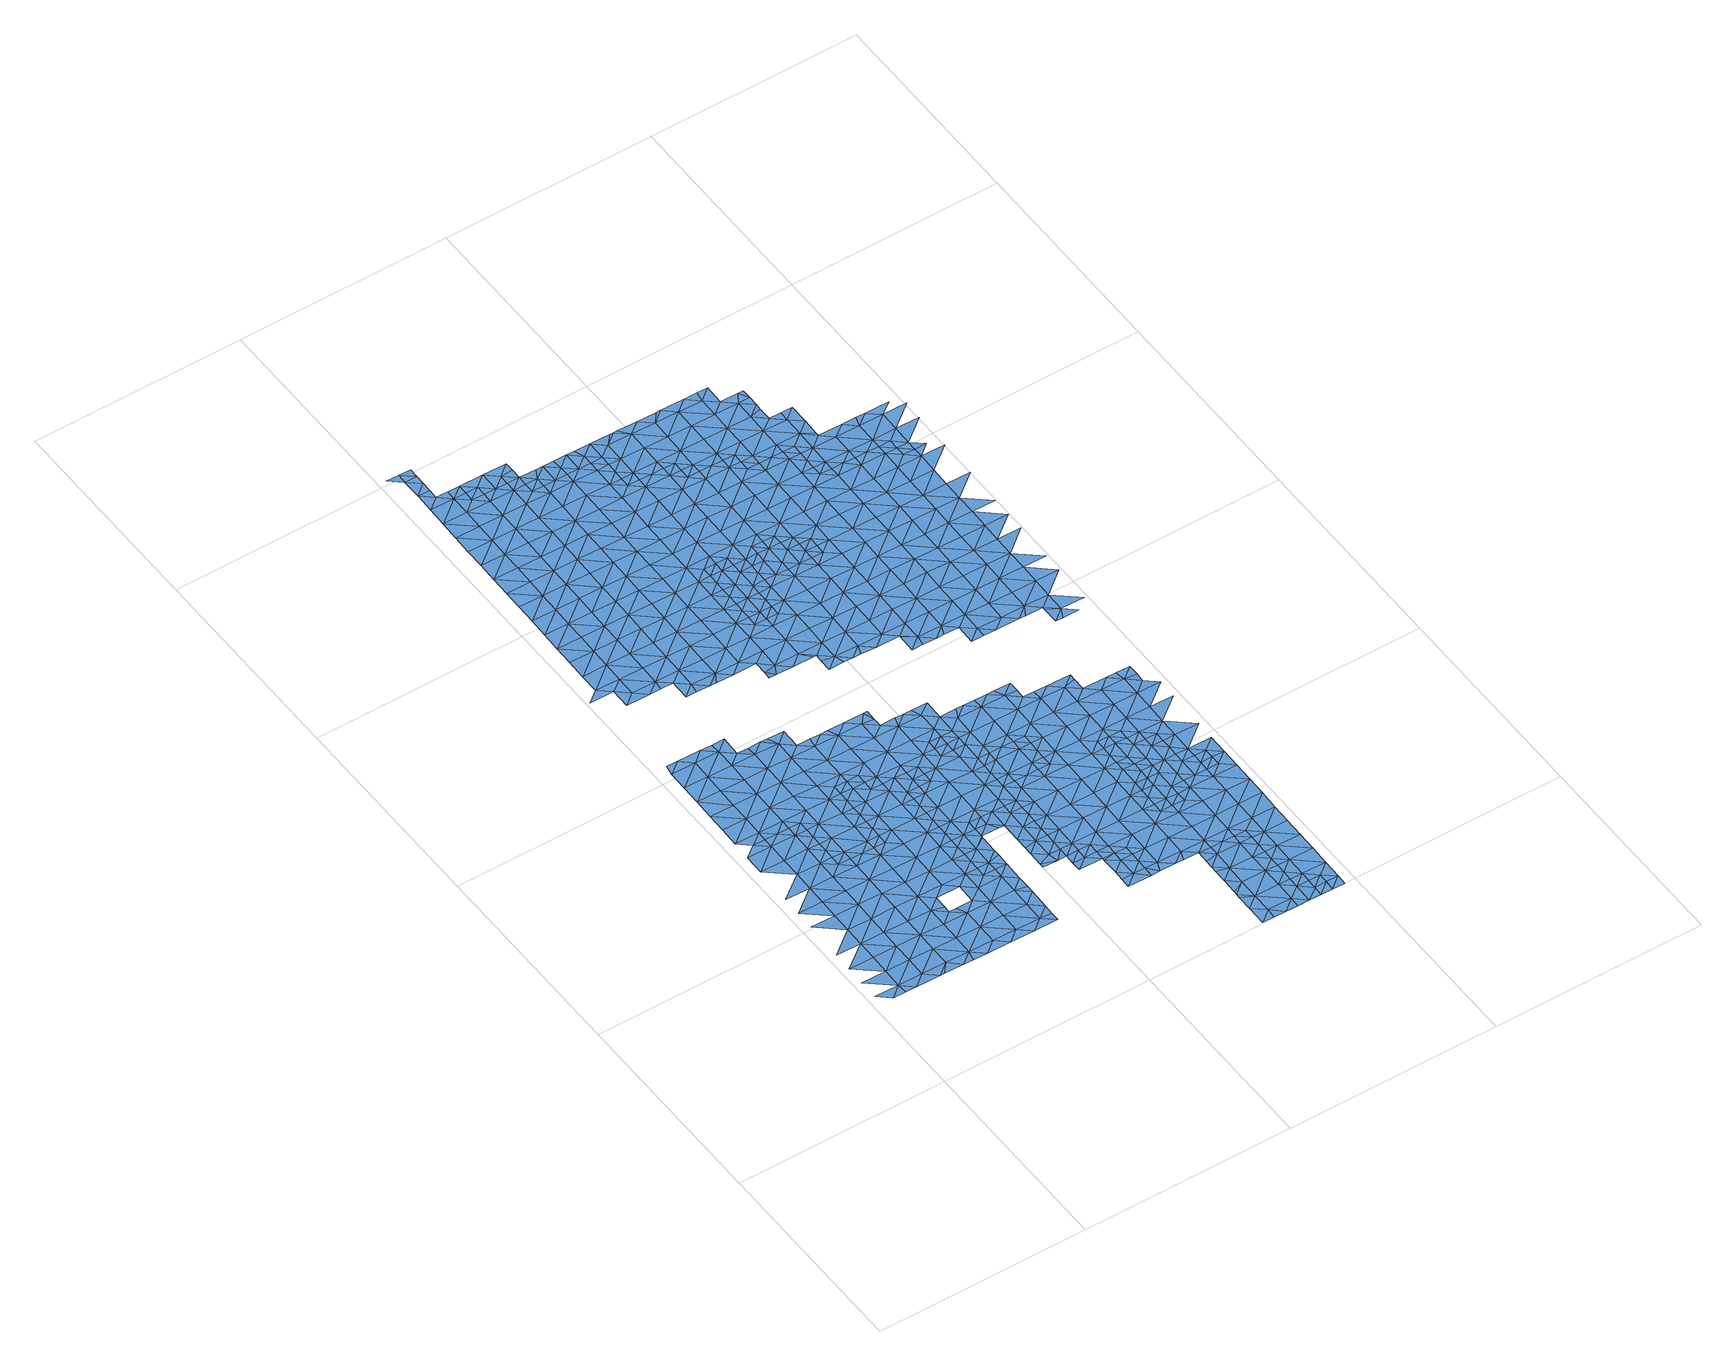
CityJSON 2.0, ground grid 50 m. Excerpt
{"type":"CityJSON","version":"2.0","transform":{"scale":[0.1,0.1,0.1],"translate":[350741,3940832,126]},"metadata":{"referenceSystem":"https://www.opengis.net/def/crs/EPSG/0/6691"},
"CityObjects":{
"waterbody1":{"type":"WaterBody","attributes":{"name":"9","class":"1140","function":"1","WaterBodyRiverFloodingRiskAttribute.description":"5","WaterBodyRiverFloodingRiskAttribute.rankOrg":"1","WaterBodyRiverFloodingRiskAttribute.adminType":"2","WaterBodyRiverFloodingRiskAttribute.scale":"L1"},"geometry":[{"type":"MultiSurface","lod":"1","boundaries":[[[0,1,2]],[[0,3,4]],[[0,2,5]],[[6,0,5]],[[7,8,9]],[[7,9,3]],[[8,10,11]],[[12,0,6]],[[0,13,3]],[[14,7,3]],[[15,12,6]],[[13,14,3]],[[14,8,7]],[[0,12,13]],[[16,17,10]],[[16,18,19]],[[18,20,19]],[[14,21,8]],[[8,22,10]],[[21,22,8]],[[20,23,24]],[[25,12,15]],[[10,26,16]],[[27,25,15]],[[22,26,10]],[[16,26,18]],[[13,12,28]],[[13,29,14]],[[23,30,31]],[[31,32,33]],[[28,12,25]],[[29,21,14]],[[34,25,27]],[[18,35,20]],[[26,35,18]],[[32,36,33]],[[13,28,29]],[[29,37,21]],[[31,30,32]],[[21,38,22]],[[35,39,20]],[[20,40,23]],[[34,41,25]],[[22,42,26]],[[23,43,30]],[[44,36,32]],[[28,25,41]],[[28,45,29]],[[21,37,38]],[[20,39,40]],[[26,46,35]],[[30,47,32]],[[34,48,41]],[[32,49,44]],[[22,38,42]],[[35,46,39]],[[28,41,45]],[[45,50,29]],[[23,40,43]],[[51,41,48]],[[47,49,32]],[[39,52,40]],[[26,42,46]],[[37,29,53]],[[30,43,47]],[[52,54,40]],[[54,55,40]],[[40,55,43]],[[56,45,41]],[[39,57,52]],[[29,50,53]],[[38,58,42]],[[59,41,51]],[[38,37,58]],[[39,46,57]],[[60,49,47]],[[59,56,41]],[[61,62,43]],[[43,62,47]],[[37,53,58]],[[42,63,46]],[[43,55,61]],[[64,52,57]],[[65,59,51]],[[47,66,60]],[[67,66,47]],[[53,50,68]],[[47,62,67]],[[50,45,69]],[[42,58,63]],[[70,58,53]],[[57,71,64]],[[72,70,53]],[[69,45,56]],[[72,53,68]],[[68,50,69]],[[46,63,73]],[[57,46,74]],[[75,56,59]],[[57,74,71]],[[68,69,76]],[[46,73,74]],[[59,65,75]],[[58,70,77]],[[63,58,78]],[[79,71,74]],[[80,75,65]],[[76,69,81]],[[78,58,77]],[[82,56,75]],[[69,56,83]],[[70,84,77]],[[73,63,85]],[[83,56,82]],[[85,63,78]],[[74,73,85]],[[79,74,86]],[[81,69,83]],[[87,78,77]],[[75,88,82]],[[84,87,77]],[[74,89,86]],[[81,90,84]],[[74,85,89]],[[81,83,90]],[[91,83,82]],[[75,80,88]],[[92,85,78]],[[88,91,82]],[[87,84,90]],[[93,86,94]],[[86,89,94]],[[95,93,94]],[[96,90,83]],[[97,78,87]],[[80,98,88]],[[99,89,85]],[[100,101,102]],[[100,95,101]],[[92,78,97]],[[95,94,101]],[[103,83,91]],[[87,90,104]],[[98,105,88]],[[106,102,107]],[[108,109,87]],[[96,83,103]],[[108,87,104]],[[99,85,92]],[[102,101,107]],[[91,88,110]],[[111,106,107]],[[94,89,99]],[[110,88,105]],[[97,87,109]],[[104,90,96]],[[112,103,91]],[[113,111,114]],[[115,116,97]],[[112,91,110]],[[111,107,114]],[[97,109,115]],[[101,94,117]],[[92,97,116]],[[117,94,99]],[[118,113,119]],[[120,107,101]],[[121,104,96]],[[119,113,114]],[[122,99,92]],[[123,103,112]],[[124,122,92]],[[124,92,116]],[[96,103,125]],[[125,103,123]],[[126,101,117]],[[114,107,127]],[[128,119,114]],[[125,129,96]],[[130,117,99]],[[131,130,99]],[[121,96,129]],[[131,99,122]],[[120,101,126]],[[128,114,127]],[[127,107,120]],[[119,128,132]],[[133,134,117]],[[133,117,130]],[[126,117,134]],[[135,127,120]],[[136,120,126]],[[137,136,126]],[[137,126,134]],[[138,135,120]],[[138,120,136]],[[138,136,139]],[[139,136,140]],[[141,138,139]],[[140,142,139]],[[143,141,139]],[[144,143,139]],[[144,139,142]]]}]},
"waterbody2":{"type":"WaterBody","attributes":{"name":"9","class":"1140","function":"1","WaterBodyRiverFloodingRiskAttribute.description":"5","WaterBodyRiverFloodingRiskAttribute.rankOrg":"2","WaterBodyRiverFloodingRiskAttribute.adminType":"2","WaterBodyRiverFloodingRiskAttribute.scale":"L1"},"geometry":[{"type":"MultiSurface","lod":"1","boundaries":[[[36,145,146]],[[146,147,148]],[[145,147,146]],[[44,145,36]],[[149,148,147]],[[149,150,151]],[[44,49,145]],[[149,147,150]],[[49,152,145]],[[153,154,155]],[[145,156,147]],[[151,150,157]],[[155,151,158]],[[152,156,145]],[[158,151,157]],[[159,150,147]],[[60,152,49]],[[160,154,161]],[[156,159,147]],[[159,157,150]],[[153,155,158]],[[154,153,161]],[[54,162,55]],[[54,52,162]],[[52,64,162]],[[60,66,152]],[[163,158,157]],[[61,164,62]],[[61,55,164]],[[55,162,164]],[[64,71,162]],[[66,165,152]],[[166,161,153]],[[152,165,156]],[[163,157,159]],[[67,167,66]],[[67,62,167]],[[158,168,153]],[[62,164,167]],[[71,169,162]],[[162,169,164]],[[170,168,158]],[[167,165,66]],[[171,159,156]],[[170,158,163]],[[165,172,156]],[[172,171,156]],[[164,173,167]],[[153,168,166]],[[159,174,163]],[[71,79,169]],[[171,174,159]],[[163,174,170]],[[164,169,173]],[[175,166,168]],[[79,93,169]],[[170,176,168]],[[165,177,172]],[[167,173,178]],[[165,167,177]],[[179,175,168]],[[93,95,169]],[[79,86,93]],[[176,179,168]],[[180,171,172]],[[173,169,95]],[[167,178,177]],[[176,170,181]],[[170,174,181]],[[100,102,173]],[[173,102,178]],[[173,95,100]],[[181,182,176]],[[172,177,180]],[[106,111,178]],[[178,102,106]],[[177,178,111]],[[183,171,180]],[[174,171,184]],[[113,118,177]],[[177,111,113]],[[182,181,185]],[[180,177,118]],[[171,183,184]],[[181,174,186]],[[181,186,185]],[[174,184,186]],[[183,180,187]],[[180,118,187]],[[108,104,188]],[[189,185,186]],[[188,104,121]],[[109,108,188]],[[184,190,186]],[[118,119,187]],[[184,183,191]],[[115,109,192]],[[193,189,186]],[[183,187,191]],[[109,188,192]],[[116,115,192]],[[121,129,188]],[[190,193,186]],[[119,132,187]],[[194,122,124]],[[195,184,191]],[[196,192,188]],[[194,116,192]],[[124,116,194]],[[190,184,195]],[[188,129,197]],[[196,188,197]],[[198,130,131]],[[195,199,190]],[[198,122,194]],[[131,122,198]],[[128,127,200]],[[201,192,196]],[[200,127,135]],[[132,128,200]],[[194,192,202]],[[191,187,203]],[[187,132,203]],[[202,192,201]],[[204,195,191]],[[205,198,194]],[[206,130,198]],[[133,130,206]],[[134,133,206]],[[207,194,202]],[[132,200,203]],[[135,138,200]],[[205,194,207]],[[199,195,208]],[[209,191,203]],[[210,134,206]],[[137,134,210]],[[136,137,210]],[[204,191,209]],[[211,206,198]],[[195,204,208]],[[212,203,200]],[[213,198,205]],[[140,136,210]],[[214,200,138]],[[213,211,198]],[[215,210,206]],[[142,140,210]],[[216,208,204]],[[213,205,217]],[[214,138,141]],[[211,215,206]],[[212,200,214]],[[209,203,212]],[[218,204,209]],[[219,216,204]],[[217,220,213]],[[141,143,214]],[[142,210,215]],[[218,209,212]],[[220,221,213]],[[222,212,214]],[[223,211,213]],[[224,143,144]],[[225,204,218]],[[222,214,143]],[[219,204,225]],[[224,142,215]],[[144,142,224]],[[221,223,213]],[[223,215,211]],[[226,227,228]],[[229,221,220]],[[228,230,226]],[[222,231,212]],[[212,232,218]],[[222,143,224]],[[230,233,226]],[[234,224,215]],[[226,235,227]],[[236,219,225]],[[218,237,225]],[[231,232,212]],[[235,238,239]],[[239,227,235]],[[240,222,224]],[[233,241,226]],[[237,242,225]],[[242,236,225]],[[229,243,221]],[[244,245,246]],[[234,215,223]],[[244,238,235]],[[246,238,244]],[[237,218,232]],[[247,223,221]],[[248,249,250]],[[251,231,222]],[[241,252,226]],[[253,235,226]],[[247,221,243]],[[254,222,240]],[[236,242,255]],[[250,256,241]],[[257,224,234]],[[240,224,257]],[[251,222,254]],[[258,245,244]],[[259,245,258]],[[243,259,258]],[[252,253,226]],[[253,244,235]],[[260,237,232]],[[261,262,223]],[[250,249,256]],[[261,223,247]],[[256,252,241]],[[263,247,243]],[[264,232,231]],[[234,223,262]],[[265,266,267]],[[263,243,258]],[[268,240,257]],[[264,231,251]],[[269,257,234]],[[249,270,256]],[[271,269,234]],[[271,234,262]],[[272,273,266]],[[274,258,244]],[[275,247,263]],[[260,232,276]],[[277,264,251]],[[278,276,232]],[[279,268,257]],[[266,265,272]],[[264,278,232]],[[280,252,256]],[[281,274,244]],[[274,263,258]],[[272,282,273]],[[282,270,283]],[[281,244,253]],[[279,257,269]],[[280,256,270]],[[283,273,282]],[[284,275,263]],[[265,285,272]],[[286,253,252]],[[277,287,264]],[[288,279,269]],[[280,270,282]],[[289,276,278]],[[285,290,272]],[[291,286,252]],[[286,281,253]],[[288,269,292]],[[293,282,272]],[[291,252,280]],[[294,263,274]],[[295,264,287]],[[284,263,294]],[[288,296,279]],[[278,264,295]],[[296,287,297]],[[290,293,272]],[[297,279,296]],[[298,290,285]],[[295,299,278]],[[292,300,288]],[[301,274,281]],[[289,278,299]],[[302,284,294]],[[303,287,296]],[[304,301,281]],[[295,287,303]],[[301,294,274]],[[280,305,291]],[[304,281,286]],[[280,282,305]],[[306,302,294]],[[298,307,290]],[[308,288,300]],[[288,309,296]],[[305,282,293]],[[310,295,303]],[[311,286,291]],[[308,309,288]],[[296,312,303]],[[313,293,290]],[[307,313,290]],[[308,300,314]],[[315,291,305]],[[309,312,296]],[[316,294,301]],[[306,294,316]],[[310,303,317]],[[311,318,286]],[[319,313,307]],[[314,320,308]],[[291,315,311]],[[304,286,318]],[[321,322,323]],[[317,303,312]],[[321,306,316]],[[323,306,321]],[[305,324,315]],[[305,293,325]],[[318,326,304]],[[326,316,301]],[[325,293,313]],[[301,304,326]],[[327,308,320]],[[308,328,309]],[[329,322,321]],[[330,322,329]],[[319,331,313]],[[332,333,315]],[[315,333,311]],[[317,312,334]],[[305,335,324]],[[320,330,329]],[[315,324,332]],[[336,321,316]],[[327,328,308]],[[328,312,309]],[[305,325,335]],[[333,337,311]],[[338,334,312]],[[327,320,329]],[[337,339,311]],[[311,339,318]],[[331,340,313]],[[341,324,335]],[[316,326,336]],[[342,338,312]],[[339,343,318]],[[328,342,312]],[[340,344,313]],[[344,335,325]],[[318,343,326]],[[345,346,321]],[[347,348,349]],[[350,340,331]],[[346,327,329]],[[347,351,348]],[[325,313,344]],[[335,352,341]],[[321,336,345]],[[351,353,348]],[[329,321,346]],[[343,354,326]],[[348,355,349]],[[354,356,326]],[[326,356,336]],[[357,355,358]],[[357,349,355]],[[339,359,343]],[[360,338,342]],[[353,361,348]],[[346,362,327]],[[363,345,336]],[[327,364,328]],[[350,365,340]],[[335,366,352]],[[367,363,336]],[[339,368,359]],[[328,369,342]],[[336,356,367]],[[370,371,372]],[[370,358,371]],[[335,344,366]],[[373,343,359]],[[358,355,371]],[[365,374,340]],[[375,376,377]],[[371,378,372]],[[368,379,359]],[[380,348,361]],[[381,382,342]],[[364,327,362]],[[360,342,382]],[[383,377,376]],[[363,384,345]],[[381,342,369]],[[385,378,365]],[[340,386,344]],[[379,373,359]],[[385,372,378]],[[387,388,389]],[[361,383,376]],[[387,352,388]],[[369,328,364]],[[355,348,380]],[[352,366,388]],[[374,386,340]],[[355,390,371]],[[368,391,379]],[[378,374,365]],[[392,366,344]],[[380,361,376]],[[393,389,388]],[[394,384,363]],[[395,373,379]],[[346,345,396]],[[397,369,364]],[[386,392,344]],[[392,388,366]],[[362,346,396]],[[355,380,390]],[[345,384,396]],[[398,393,388]],[[399,364,362]],[[378,371,400]],[[401,374,378]],[[394,402,384]],[[371,390,400]],[[397,364,403]],[[404,362,396]],[[405,378,400]],[[406,388,392]],[[399,362,404]],[[398,388,406]],[[407,396,384]],[[408,409,402]],[[410,384,402]],[[403,364,399]],[[408,411,409]],[[401,378,405]],[[411,412,409]],[[386,374,413]],[[396,407,404]],[[414,398,406]],[[410,402,409]],[[415,399,404]],[[412,416,409]],[[374,401,413]],[[407,384,410]],[[392,417,406]],[[392,386,417]],[[406,418,414]],[[419,420,421]],[[403,399,422]],[[423,419,421]],[[415,424,399]],[[420,425,421]],[[386,413,417]],[[404,426,415]],[[421,427,423]],[[428,418,406]],[[417,428,406]],[[427,416,429]],[[426,404,407]],[[429,423,427]],[[399,424,422]],[[425,430,421]],[[410,409,431]],[[409,416,431]],[[432,407,410]],[[416,427,431]],[[430,433,421]],[[428,434,418]],[[434,430,435]],[[436,410,431]],[[407,432,426]],[[435,418,434]],[[415,426,437]],[[434,433,430]],[[427,438,431]],[[410,436,432]],[[427,421,438]],[[432,439,426]],[[437,426,439]],[[439,440,437]],[[436,431,441]],[[439,432,442]],[[432,436,443]],[[444,439,442]],[[440,439,445]],[[442,432,443]],[[439,444,445]]]}]},
"waterbody3":{"type":"WaterBody","attributes":{"name":"9","class":"1140","function":"1","WaterBodyRiverFloodingRiskAttribute.description":"5","WaterBodyRiverFloodingRiskAttribute.rankOrg":"2","WaterBodyRiverFloodingRiskAttribute.adminType":"2","WaterBodyRiverFloodingRiskAttribute.scale":"L1"},"geometry":[{"type":"MultiSurface","lod":"1","boundaries":[[[446,447,448]],[[448,449,446]],[[446,450,451]],[[448,452,453]],[[453,449,448]],[[451,454,455]],[[453,452,456]],[[450,454,451]],[[454,457,455]],[[446,449,450]],[[458,449,453]],[[454,459,457]],[[457,460,461]],[[462,450,449]],[[453,456,458]],[[458,462,449]],[[461,463,464]],[[456,465,458]],[[457,459,460]],[[462,466,450]],[[450,467,454]],[[464,468,469]],[[466,467,450]],[[458,465,470]],[[461,460,463]],[[469,468,471]],[[454,472,459]],[[467,472,454]],[[472,460,459]],[[473,474,475]],[[475,474,470]],[[464,463,468]],[[471,476,477]],[[468,476,471]],[[458,470,478]],[[462,479,466]],[[462,458,479]],[[472,480,460]],[[460,481,463]],[[476,482,477]],[[470,474,478]],[[477,483,484]],[[474,473,485]],[[458,478,479]],[[479,486,466]],[[466,487,467]],[[463,488,468]],[[484,489,490]],[[460,480,481]],[[477,482,483]],[[467,491,472]],[[468,492,476]],[[478,474,493]],[[474,485,493]],[[466,486,487]],[[489,484,483]],[[494,490,489]],[[495,496,494]],[[463,481,488]],[[478,497,479]],[[476,492,482]],[[472,498,480]],[[485,499,493]],[[500,483,482]],[[501,493,499]],[[467,487,491]],[[478,493,502]],[[468,488,492]],[[480,503,481]],[[492,500,482]],[[494,489,495]],[[478,502,497]],[[472,491,498]],[[481,503,488]],[[486,479,504]],[[505,506,507]],[[500,508,483]],[[483,509,489]],[[496,495,510]],[[506,496,511]],[[512,513,514]],[[515,502,493]],[[479,497,504]],[[487,516,491]],[[508,509,483]],[[480,498,503]],[[517,518,505]],[[511,496,510]],[[487,486,516]],[[519,495,489]],[[505,507,517]],[[503,520,488]],[[488,521,492]],[[514,505,518]],[[507,506,511]],[[522,515,493]],[[523,512,514]],[[493,501,522]],[[486,504,516]],[[509,519,489]],[[519,510,495]],[[514,518,523]],[[492,524,500]],[[497,502,515]],[[525,507,511]],[[512,523,526]],[[497,527,504]],[[501,528,522]],[[488,520,521]],[[491,516,529]],[[498,491,530]],[[511,510,531]],[[500,532,508]],[[533,525,511]],[[532,509,508]],[[491,529,530]],[[534,533,511]],[[497,515,527]],[[534,511,531]],[[492,521,524]],[[535,536,537]],[[503,498,538]],[[539,510,519]],[[531,510,539]],[[540,528,537]],[[498,530,538]],[[522,541,515]],[[520,542,521]],[[504,527,543]],[[516,504,544]],[[500,524,532]],[[545,519,509]],[[520,503,542]],[[537,536,540]],[[532,546,509]],[[547,541,522]],[[548,531,539]],[[522,528,547]],[[544,504,543]],[[540,547,528]],[[549,527,515]],[[546,545,509]],[[503,538,542]],[[529,516,550]],[[536,551,540]],[[519,552,539]],[[541,549,515]],[[553,548,539]],[[550,516,544]],[[530,529,550]],[[545,552,519]],[[521,542,554]],[[524,521,555]],[[552,553,539]],[[551,556,540]],[[543,527,549]],[[538,530,557]],[[540,558,547]],[[521,554,555]],[[532,559,546]],[[530,550,557]],[[532,524,559]],[[558,541,547]],[[544,543,560]],[[560,543,549]],[[561,550,544]],[[560,562,544]],[[524,555,559]],[[563,549,541]],[[564,556,551]],[[538,557,565]],[[542,538,566]],[[558,540,556]],[[567,553,552]],[[566,538,565]],[[554,542,566]],[[545,568,552]],[[569,563,541]],[[570,557,550]],[[563,571,549]],[[571,572,549]],[[546,559,573]],[[549,572,560]],[[545,546,574]],[[561,544,562]],[[569,541,558]],[[555,554,575]],[[576,577,552]],[[557,570,565]],[[545,574,568]],[[578,556,564]],[[552,568,576]],[[567,552,577]],[[546,573,574]],[[554,566,575]],[[579,580,560]],[[578,581,556]],[[579,560,572]],[[556,581,558]],[[562,560,580]],[[559,555,582]],[[583,584,578]],[[550,561,570]],[[565,585,566]],[[586,563,569]],[[583,587,584]],[[580,588,562]],[[589,561,562]],[[555,575,582]],[[590,568,574]],[[588,589,562]],[[587,591,584]],[[585,565,570]],[[558,592,569]],[[593,586,569]],[[566,594,575]],[[578,584,581]],[[559,582,595]],[[573,559,596]],[[597,598,561]],[[597,561,589]],[[584,591,599]],[[592,593,569]],[[596,559,595]],[[570,561,598]],[[558,581,600]],[[594,566,585]],[[601,582,575]],[[590,574,602]],[[574,573,603]],[[592,558,600]],[[604,584,599]],[[603,573,596]],[[605,575,594]],[[582,601,595]],[[602,574,603]],[[606,604,599]],[[593,607,608]],[[592,607,593]],[[570,598,609]],[[581,584,610]],[[581,611,600]],[[608,607,612]],[[575,605,601]],[[585,570,613]],[[601,614,595]],[[615,602,603]],[[609,598,616]],[[584,604,610]],[[612,617,618]],[[613,570,609]],[[600,611,592]],[[619,605,594]],[[596,595,614]],[[618,617,620]],[[606,621,604]],[[594,585,619]],[[614,622,596]],[[612,607,617]],[[623,615,603]],[[616,624,609]],[[581,610,611]],[[603,596,622]],[[585,613,619]],[[625,620,617]],[[605,626,601]],[[627,623,603]],[[607,592,628]],[[629,626,605]],[[592,611,628]],[[628,630,607]],[[607,631,617]],[[632,614,601]],[[633,609,624]],[[627,603,622]],[[617,634,625]],[[635,636,637]],[[605,619,629]],[[610,604,638]],[[604,621,638]],[[637,636,639]],[[624,635,637]],[[630,631,607]],[[613,609,633]],[[622,614,640]],[[633,624,637]],[[641,623,627]],[[642,627,622]],[[639,643,637]],[[644,642,622]],[[632,601,626]],[[621,645,638]],[[610,638,646]],[[611,610,647]],[[634,617,631]],[[648,613,633]],[[622,640,644]],[[619,613,649]],[[640,614,632]],[[650,633,637]],[[619,651,629]],[[652,641,627]],[[647,610,646]],[[643,639,653]],[[643,650,637]],[[649,651,619]],[[652,627,642]],[[628,611,654]],[[613,648,649]],[[628,655,630]],[[656,634,631]],[[629,657,626]],[[658,640,632]],[[659,641,652]],[[645,660,638]],[[661,662,663]],[[664,646,638]],[[611,647,654]],[[651,657,629]],[[665,662,645]],[[665,663,662]],[[626,657,632]],[[666,633,650]],[[631,667,656]],[[633,668,648]],[[632,669,658]],[[631,630,655]],[[670,647,646]],[[628,654,655]],[[655,671,631]],[[645,662,660]],[[648,672,649]],[[664,638,660]],[[662,661,673]],[[650,674,666]],[[668,633,666]],[[632,675,669]],[[667,631,671]],[[649,672,651]],[[675,632,657]],[[670,646,664]],[[654,647,670]],[[676,660,662]],[[674,677,666]],[[672,648,668]],[[678,662,673]],[[679,667,671]],[[678,676,662]],[[680,669,675]],[[681,675,657]],[[682,671,655]],[[683,678,673]],[[684,664,660]],[[685,668,666]],[[686,687,651]],[[654,670,688]],[[655,654,682]],[[689,690,677]],[[685,666,677]],[[687,681,657]],[[689,691,690]],[[651,672,686]],[[657,651,687]],[[675,692,680]],[[691,693,690]],[[679,671,694]],[[654,688,682]],[[695,692,675]],[[696,694,671]],[[697,672,668]],[[675,681,695]],[[683,698,678]],[[685,677,690]],[[684,660,676]],[[670,664,684]],[[693,699,690]],[[700,688,670]],[[684,701,670]],[[702,668,685]],[[703,686,672]],[[671,682,696]],[[704,681,687]],[[698,705,678]],[[706,676,678]],[[707,685,690]],[[708,709,710]],[[697,668,702]],[[711,682,688]],[[696,712,694]],[[712,699,713]],[[698,710,709]],[[713,694,712]],[[686,714,687]],[[705,706,678]],[[706,684,676]],[[709,705,698]],[[670,701,700]],[[690,699,707]],[[704,687,715]],[[672,697,703]],[[714,715,687]],[[699,712,707]],[[711,716,682]],[[716,712,696]],[[709,708,717]],[[718,719,685]],[[688,700,711]],[[718,685,707]],[[696,682,716]],[[686,703,714]],[[702,685,719]],[[717,720,709]],[[721,722,684]],[[709,720,705]],[[721,684,706]],[[723,700,701]],[[719,724,702]],[[712,725,707]],[[701,684,722]],[[697,724,703]],[[697,702,724]],[[726,715,714]],[[727,706,705]],[[700,723,711]],[[720,728,705]],[[729,718,707]],[[714,703,730]],[[712,716,725]],[[725,731,707]],[[728,727,705]],[[727,721,706]],[[723,701,722]],[[730,732,714]],[[714,733,726]],[[732,733,714]],[[717,734,720]],[[735,716,711]],[[736,719,718]],[[723,737,711]],[[738,703,724]],[[730,703,738]],[[739,722,721]],[[727,740,721]],[[707,731,729]],[[741,730,738]],[[739,723,722]],[[720,742,728]],[[725,716,735]],[[724,719,736]],[[711,737,735]],[[718,729,736]],[[725,743,731]],[[736,744,724]],[[724,745,738]],[[720,734,742]],[[746,737,723]],[[742,734,747]],[[721,740,739]],[[728,748,727]],[[741,738,749]],[[725,735,750]],[[745,749,738]],[[751,748,728]],[[751,728,742]],[[743,725,750]],[[729,731,743]],[[752,736,729]],[[745,724,744]],[[753,735,737]],[[727,754,740]],[[723,739,746]],[[743,752,729]],[[755,744,736]],[[748,754,727]],[[742,747,756]],[[757,753,737]],[[737,746,757]],[[758,755,736]],[[759,749,745]],[[760,745,744]],[[756,761,742]],[[739,740,754]],[[753,762,735]],[[763,760,744]],[[739,764,746]],[[750,762,743]],[[744,755,763]],[[754,764,739]],[[765,766,767]],[[766,768,767]],[[750,735,762]],[[769,759,745]],[[736,752,758]],[[756,765,767]],[[751,770,748]],[[771,757,746]],[[751,742,770]],[[743,772,752]],[[745,760,769]],[[768,773,767]],[[756,767,761]],[[774,755,758]],[[770,742,761]],[[775,759,769]],[[776,746,764]],[[770,777,748]],[[748,778,754]],[[779,758,752]],[[757,780,753]],[[743,762,772]],[[758,781,774]],[[777,778,748]],[[778,764,754]],[[771,780,757]],[[746,776,771]],[[753,780,762]],[[782,752,772]],[[761,767,783]],[[784,772,762]],[[761,785,770]],[[752,782,779]],[[781,758,779]],[[785,777,770]],[[776,786,771]],[[784,762,780]],[[787,782,772]],[[764,778,788]],[[776,764,786]],[[784,789,772]],[[790,781,779]],[[789,787,772]],[[764,788,786]],[[786,791,771]],[[771,792,780]],[[782,793,779]],[[779,794,790]],[[778,777,795]],[[796,788,778]],[[787,793,782]],[[784,780,792]],[[797,786,788]],[[779,793,794]],[[771,791,792]],[[792,798,784]],[[784,799,789]],[[800,794,793]],[[791,786,797]],[[787,801,793]],[[799,784,798]],[[802,800,793]],[[787,789,803]],[[801,802,793]],[[792,791,804]],[[787,803,801]],[[802,805,800]],[[789,799,803]],[[798,792,806]],[[807,801,803]],[[808,803,799]],[[807,803,809]]]}]},
"waterbody4":{"type":"WaterBody","attributes":{"name":"9","class":"1140","function":"1","WaterBodyRiverFloodingRiskAttribute.description":"5","WaterBodyRiverFloodingRiskAttribute.rankOrg":"1","WaterBodyRiverFloodingRiskAttribute.adminType":"2","WaterBodyRiverFloodingRiskAttribute.scale":"L1"},"geometry":[{"type":"MultiSurface","lod":"1","boundaries":[[[245,810,811]],[[259,810,245]],[[259,243,810]],[[243,229,810]],[[229,220,810]],[[810,220,812]],[[812,811,810]],[[812,220,813]],[[811,814,815]],[[816,817,815]],[[818,815,817]],[[227,815,818]],[[818,228,227]],[[819,228,818]],[[228,819,230]],[[813,220,217]],[[813,202,820]],[[207,202,813]],[[217,207,813]],[[217,205,207]],[[814,816,815]],[[227,239,815]],[[821,818,817]],[[818,821,819]],[[819,821,822]],[[812,814,811]],[[813,820,812]],[[239,238,815]],[[238,811,815]],[[246,811,238]],[[246,245,811]]]}]},
"waterbody5":{"type":"WaterBody","attributes":{"name":"9","class":"1140","function":"1","WaterBodyRiverFloodingRiskAttribute.description":"5","WaterBodyRiverFloodingRiskAttribute.rankOrg":"1","WaterBodyRiverFloodingRiskAttribute.adminType":"2","WaterBodyRiverFloodingRiskAttribute.scale":"L1"},"geometry":[{"type":"MultiSurface","lod":"1","boundaries":[[[823,233,230]],[[250,241,824]],[[824,241,233]],[[233,823,824]],[[825,824,823]],[[825,248,824]],[[250,824,248]]]}]},
"waterbody6":{"type":"WaterBody","attributes":{"name":"9","class":"1140","function":"1","WaterBodyRiverFloodingRiskAttribute.description":"5","WaterBodyRiverFloodingRiskAttribute.rankOrg":"1","WaterBodyRiverFloodingRiskAttribute.adminType":"2","WaterBodyRiverFloodingRiskAttribute.scale":"L1"},"geometry":[{"type":"MultiSurface","lod":"1","boundaries":[[[283,249,826]],[[273,826,827]],[[270,249,283]],[[827,828,829]],[[249,830,826]],[[830,831,826]],[[826,831,827]],[[831,828,827]],[[273,283,826]],[[266,827,267]],[[273,827,266]],[[829,267,827]],[[830,249,248]]]}]},
"waterbody7":{"type":"WaterBody","attributes":{"name":"9","class":"1140","function":"1","WaterBodyRiverFloodingRiskAttribute.description":"5","WaterBodyRiverFloodingRiskAttribute.rankOrg":"1","WaterBodyRiverFloodingRiskAttribute.adminType":"2","WaterBodyRiverFloodingRiskAttribute.scale":"L1"},"geometry":[{"type":"MultiSurface","lod":"1","boundaries":[[[832,833,553]],[[834,835,836]],[[836,835,832]],[[553,836,832]],[[833,531,548]],[[834,836,577]],[[833,832,533]],[[567,577,836]],[[833,534,531]],[[534,833,533]],[[567,836,553]],[[548,553,833]]]}]},
"waterbody8":{"type":"WaterBody","attributes":{"name":"9","class":"1140","function":"1","WaterBodyRiverFloodingRiskAttribute.description":"5","WaterBodyRiverFloodingRiskAttribute.rankOrg":"1","WaterBodyRiverFloodingRiskAttribute.adminType":"2","WaterBodyRiverFloodingRiskAttribute.scale":"L1"},"geometry":[{"type":"MultiSurface","lod":"1","boundaries":[[[254,240,837]],[[277,837,297]],[[277,254,837]],[[268,297,837]],[[277,251,254]],[[287,277,297]],[[279,297,268]],[[837,240,268]]]}]},
"waterbody9":{"type":"WaterBody","attributes":{"name":"9","class":"1140","function":"1","WaterBodyRiverFloodingRiskAttribute.description":"5","WaterBodyRiverFloodingRiskAttribute.rankOrg":"1","WaterBodyRiverFloodingRiskAttribute.adminType":"2","WaterBodyRiverFloodingRiskAttribute.scale":"L1"},"geometry":[{"type":"MultiSurface","lod":"1","boundaries":[[[576,568,838]],[[577,576,838]],[[568,590,838]],[[839,577,838]],[[590,602,838]],[[840,839,838]],[[838,602,840]],[[840,602,841]],[[841,602,615]],[[840,841,842]],[[615,623,841]],[[842,841,843]],[[843,841,623]],[[641,844,623]],[[623,844,843]],[[843,844,845]],[[641,659,844]],[[846,642,644]],[[847,845,844]],[[644,640,846]],[[659,847,844]],[[640,658,846]],[[848,659,652]],[[848,642,846]],[[652,642,848]],[[658,669,846]],[[848,849,659]],[[847,659,849]],[[669,850,846]],[[846,851,848]],[[849,852,847]],[[848,853,849]],[[669,680,850]],[[846,850,851]],[[852,849,854]],[[680,692,850]],[[848,851,853]],[[854,849,853]],[[854,853,855]],[[692,856,850]],[[850,856,851]],[[695,681,857]],[[692,695,857]],[[681,704,857]],[[857,856,692]],[[858,855,853]],[[851,859,853]],[[704,715,857]],[[859,851,856]],[[860,858,853]],[[860,853,859]],[[856,857,861]],[[857,715,861]],[[726,861,715]],[[861,862,856]],[[856,863,859]],[[858,860,864]],[[859,865,860]],[[726,733,861]],[[863,856,862]],[[863,865,859]],[[864,860,866]],[[732,730,741]],[[732,867,733]],[[868,861,733]],[[866,860,865]],[[861,869,862]],[[732,741,867]],[[868,733,867]],[[741,749,867]],[[863,862,869]],[[870,866,865]],[[861,868,869]],[[863,871,865]],[[869,871,863]],[[872,870,865]],[[867,749,873]],[[759,873,749]],[[868,867,874]],[[865,871,872]],[[874,867,873]],[[869,868,874]],[[875,871,869]],[[872,876,870]],[[877,872,871]],[[759,775,873]],[[878,760,763]],[[875,877,871]],[[763,755,878]],[[869,874,879]],[[877,880,872]],[[755,774,878]],[[881,874,873]],[[875,869,879]],[[876,872,880]],[[881,873,775]],[[769,760,882]],[[883,879,874]],[[760,878,882]],[[775,769,882]],[[774,781,878]],[[881,884,874]],[[881,775,882]],[[885,875,879]],[[883,886,879]],[[887,877,875]],[[781,888,878]],[[878,888,882]],[[883,874,884]],[[885,879,886]],[[889,875,885]],[[881,882,890]],[[887,875,889]],[[891,884,881]],[[883,884,892]],[[888,781,790]],[[881,890,893]],[[887,889,894]],[[891,881,893]],[[890,882,895]],[[882,888,895]],[[790,794,888]],[[896,884,891]],[[892,884,896]],[[794,897,888]],[[890,895,898]],[[895,888,897]],[[794,800,897]],[[899,895,897]],[[898,895,899]],[[800,805,897]],[[899,900,898]],[[801,807,802]],[[805,901,897]],[[802,902,805]],[[802,807,902]],[[902,901,805]],[[900,899,903]],[[899,897,904]],[[807,809,902]],[[904,897,901]],[[903,899,904]],[[905,901,902]],[[906,903,904]],[[907,904,901]]]}]},
"waterbody10":{"type":"WaterBody","attributes":{"name":"9","class":"1140","function":"1","WaterBodyRiverFloodingRiskAttribute.description":"5","WaterBodyRiverFloodingRiskAttribute.rankOrg":"1","WaterBodyRiverFloodingRiskAttribute.adminType":"2","WaterBodyRiverFloodingRiskAttribute.scale":"L1"},"geometry":[{"type":"MultiSurface","lod":"1","boundaries":[[[302,306,908]],[[300,292,909]],[[909,262,910]],[[320,314,330]],[[269,271,292]],[[271,262,909]],[[292,271,909]],[[323,908,306]],[[314,300,911]],[[314,911,330]],[[330,911,322]],[[322,911,908]],[[322,908,323]],[[908,910,284]],[[908,284,302]],[[908,911,910]],[[275,284,910]],[[911,909,910]],[[910,247,275]],[[261,247,910]],[[262,261,910]],[[300,909,911]]]}]},
"waterbody11":{"type":"WaterBody","attributes":{"name":"9","class":"1140","function":"1","WaterBodyRiverFloodingRiskAttribute.description":"5","WaterBodyRiverFloodingRiskAttribute.rankOrg":"1","WaterBodyRiverFloodingRiskAttribute.adminType":"2","WaterBodyRiverFloodingRiskAttribute.scale":"L1"},"geometry":[{"type":"MultiSurface","lod":"1","boundaries":[[[912,913,914]],[[915,914,913]],[[916,917,918]],[[919,920,921]],[[917,358,922]],[[923,924,925]],[[924,923,307]],[[916,912,926]],[[926,912,351]],[[926,351,347]],[[377,383,927]],[[927,383,928]],[[361,928,383]],[[361,353,928]],[[353,351,928]],[[351,929,928]],[[929,927,928]],[[914,930,912]],[[319,307,923]],[[930,929,912]],[[385,365,350]],[[372,385,931]],[[370,372,922]],[[922,358,370]],[[932,918,920]],[[357,358,917]],[[923,331,319]],[[385,350,931]],[[350,331,931]],[[925,919,921]],[[925,921,923]],[[923,921,931]],[[349,357,917]],[[916,913,912]],[[933,913,916]],[[934,913,933]],[[934,915,913]],[[935,916,936]],[[933,916,935]],[[918,936,916]],[[921,918,917]],[[918,932,936]],[[920,918,921]],[[347,349,926]],[[922,372,931]],[[912,929,351]],[[926,349,917]],[[922,921,917]],[[922,931,921]],[[926,917,916]],[[931,331,923]]]}]},
"waterbody12":{"type":"WaterBody","attributes":{"name":"9","class":"1140","function":"1","WaterBodyRiverFloodingRiskAttribute.description":"5","WaterBodyRiverFloodingRiskAttribute.rankOrg":"1","WaterBodyRiverFloodingRiskAttribute.adminType":"2","WaterBodyRiverFloodingRiskAttribute.scale":"L1"},"geometry":[{"type":"MultiSurface","lod":"1","boundaries":[[[616,937,624]],[[713,699,938]],[[624,937,635]],[[635,937,636]],[[636,937,939]],[[620,939,940]],[[940,939,580]],[[580,579,940]],[[939,589,588]],[[941,691,942]],[[667,691,941]],[[693,691,938]],[[636,939,620]],[[667,938,691]],[[938,667,679]],[[679,694,938]],[[694,713,938]],[[693,938,699]],[[942,691,689]],[[653,639,943]],[[941,634,656]],[[653,634,941]],[[634,653,943]],[[639,636,943]],[[598,597,616]],[[616,597,937]],[[689,677,942]],[[677,674,942]],[[674,650,942]],[[593,608,586]],[[586,608,944]],[[586,944,563]],[[608,612,944]],[[944,612,940]],[[612,618,940]],[[940,572,944]],[[620,625,943]],[[656,667,941]],[[942,653,941]],[[643,653,942]],[[625,634,943]],[[643,942,650]],[[597,589,937]],[[937,589,939]],[[636,620,943]],[[618,620,940]],[[588,580,939]],[[579,572,940]],[[571,944,572]],[[571,563,944]]]}]},
"waterbody13":{"type":"WaterBody","attributes":{"name":"9","class":"1140","function":"1","WaterBodyRiverFloodingRiskAttribute.description":"5","WaterBodyRiverFloodingRiskAttribute.rankOrg":"1","WaterBodyRiverFloodingRiskAttribute.adminType":"2","WaterBodyRiverFloodingRiskAttribute.scale":"L1"},"geometry":[{"type":"MultiSurface","lod":"1","boundaries":[[[394,367,945]],[[337,368,339]],[[368,337,946]],[[947,420,398]],[[391,948,949]],[[419,423,949]],[[947,398,414]],[[425,420,947]],[[947,430,425]],[[435,430,947]],[[414,435,947]],[[418,435,414]],[[402,394,408]],[[945,411,408]],[[412,950,416]],[[411,951,395]],[[429,416,950]],[[429,950,423]],[[423,950,949]],[[946,391,368]],[[408,394,945]],[[420,949,948]],[[420,948,398]],[[393,398,948]],[[952,946,333]],[[337,333,946]],[[332,324,952]],[[332,952,333]],[[367,394,363]],[[341,387,952]],[[373,395,951]],[[341,352,387]],[[324,341,952]],[[389,393,948]],[[387,389,952]],[[389,948,391]],[[391,946,389]],[[367,356,945]],[[951,411,945]],[[356,951,945]],[[354,951,356]],[[389,946,952]],[[354,373,951]],[[343,373,354]],[[379,391,949]],[[379,949,395]],[[950,395,949]],[[395,950,411]],[[412,411,950]],[[949,420,419]]]}]}
},
"vertices":[
[73,270,10],[17,270,10],[45,247,10],[74,316,10],[17,317,10],[75,246,10],[101,246,10],[75,362,10],[76,408,10],[18,363,10],[76,454,10],[19,409,10],[130,269,10],[131,315,10],[131,361,10],[158,245,10],[77,501,10],[21,502,10],[78,547,10],[21,548,10],[79,593,10],[132,407,10],[133,453,10],[80,639,10],[22,594,10],[187,268,10],[134,500,10],[168,245,10],[187,314,10],[188,360,10],[80,685,10],[24,686,10],[81,732,10],[24,733,10],[214,244,9],[135,546,10],[53,755,10],[189,406,10],[190,453,10],[135,592,10],[136,638,10],[243,267,9],[190,499,10],[137,685,10],[81,755,10],[244,313,9],[191,545,10],[138,731,10],[238,244,9],[110,754,10],[245,359,9],[271,243,9],[164,615,10],[245,405,9],[164,638,10],[165,661,10],[301,312,9],[192,591,10],[246,452,9],[300,266,9],[138,754,10],[165,684,10],[166,707,10],[247,498,9],[192,614,10],[328,242,9],[166,753,10],[166,730,10],[273,382,9],[301,358,9],[274,428,9],[221,614,9],[274,398,9],[248,544,9],[249,590,9],[356,265,9],[290,381,9],[303,451,9],[304,497,9],[249,613,9],[384,241,9],[330,381,9],[357,311,9],[358,357,9],[331,427,9],[304,543,9],[277,613,9],[360,450,9],[413,264,9],[305,589,9],[359,403,9],[414,310,9],[361,542,9],[278,636,9],[306,635,9],[278,659,9],[415,403,9],[360,496,9],[441,240,9],[362,588,9],[278,682,9],[307,682,9],[279,705,9],[415,356,9],[387,426,9],[441,261,9],[279,728,9],[308,728,9],[388,449,9],[388,472,9],[442,286,9],[280,752,9],[443,333,9],[280,775,9],[308,774,9],[389,495,9],[389,519,9],[363,635,9],[280,798,9],[309,797,9],[364,727,9],[416,426,9],[390,565,9],[443,350,9],[389,542,9],[443,379,9],[363,681,9],[336,751,9],[337,774,9],[444,425,9],[391,611,9],[390,588,9],[337,797,9],[391,634,9],[391,657,9],[365,750,9],[392,703,9],[392,680,9],[393,750,9],[421,726,9],[420,703,9],[421,749,9],[449,702,9],[449,749,9],[449,726,9],
[82,778,10],[25,779,10],[83,824,10],[26,825,10],[27,871,10],[83,870,10],[28,918,10],[138,777,10],[86,1009,11],[29,1010,11],[28,964,11],[139,823,10],[84,917,10],[85,963,11],[140,869,10],[33,1033,11],[58,1033,11],[193,637,10],[141,916,10],[194,684,10],[195,776,10],[114,1032,11],[194,730,10],[142,1008,11],[249,636,9],[142,962,11],[197,868,10],[196,822,10],[250,683,9],[197,915,10],[141,1031,11],[170,984,11],[252,775,9],[251,729,9],[171,1031,11],[252,821,9],[198,961,11],[197,984,10],[253,868,9],[254,914,9],[227,984,10],[255,960,9],[309,820,9],[416,449,9],[243,983,10],[283,936,9],[310,867,9],[417,495,9],[283,983,9],[418,541,9],[311,913,9],[445,471,9],[445,455,9],[418,587,9],[314,936,9],[365,773,9],[445,512,9],[446,518,9],[366,819,9],[367,912,9],[446,564,9],[419,634,9],[446,541,9],[339,935,9],[366,866,9],[420,680,9],[476,633,9],[422,818,9],[475,586,9],[422,772,9],[477,679,9],[357,935,9],[475,563,9],[423,865,9],[396,934,9],[503,563,9],[532,585,8],[478,771,9],[532,632,8],[477,725,9],[424,911,9],[585,400,8],[557,423,8],[557,400,8],[531,562,8],[557,377,8],[479,818,9],[480,864,9],[585,377,8],[533,678,8],[586,446,8],[443,934,9],[452,887,9],[558,469,8],[558,446,8],[506,748,9],[613,376,8],[452,907,9],[560,562,8],[587,492,8],[559,516,8],[558,493,8],[560,608,8],[612,330,8],[641,329,8],[613,353,8],[507,794,9],[642,399,8],[643,445,8],[506,771,9],[453,934,9],[641,352,8],[534,724,9],[588,538,8],[559,539,8],[488,887,9],[561,631,8],[561,654,8],[588,585,8],[536,817,9],[687,236,8],[668,260,8],[667,236,8],[534,747,9],[562,701,9],[669,329,8],[562,677,8],[696,259,8],[668,283,8],[644,537,8],[589,608,8],[508,886,9],[535,793,9],[536,863,9],[563,747,9],[698,352,8],[643,491,8],[697,305,8],[669,306,8],[617,607,8],[724,236,8],[699,444,8],[563,793,9],[591,723,9],[527,886,9],[753,258,8],[698,398,8],[590,700,9],[754,304,8],[645,584,8],[564,839,9],[591,769,9],[563,770,9],[743,235,8],[565,885,9],[619,700,9],[701,536,8],[645,607,8],[592,816,9],[700,490,8],[754,351,8],[674,606,8],[781,235,7],[647,722,9],[648,768,9],[603,839,9],[756,443,8],[649,815,9],[809,257,7],[647,699,9],[755,397,8],[702,583,8],[621,838,9],[757,489,8],[809,234,7],[675,699,9],[702,629,8],[674,652,8],[674,629,8],[783,373,7],[810,303,7],[757,535,8],[704,721,9],[705,767,9],[703,675,8],[675,676,8],[837,234,7],[783,396,7],[784,419,7],[647,838,9],[811,350,7],[758,582,8],[784,443,7],[677,837,9],[785,466,8],[866,256,7],[811,373,7],[705,814,9],[785,512,8],[867,302,7],[759,628,8],[760,674,8],[891,71,7],[920,70,7],[892,94,7],[866,233,7],[891,48,7],[840,372,7],[919,47,7],[786,535,8],[920,117,7],[786,558,8],[892,117,7],[892,140,7],[813,488,7],[694,837,9],[947,47,7],[760,720,9],[787,604,8],[761,767,9],[894,233,7],[868,349,7],[786,581,8],[813,465,7],[733,790,9],[893,163,7],[921,163,7],[893,186,7],[814,511,7],[923,255,7],[975,0,6],[975,23,7],[947,1,6],[922,209,7],[842,488,7],[976,69,7],[734,811,9],[734,836,9],[947,24,7],[816,627,7],[894,210,7],[923,302,7],[840,395,7],[868,395,7],[840,418,7],[977,116,7],[841,465,7],[924,348,7],[869,418,7],[815,604,7],[842,511,7],[816,673,7],[759,790,9],[897,418,7],[818,766,8],[978,162,7],[979,254,7],[843,603,7],[790,789,8],[817,719,8],[978,208,7],[925,394,7],[873,672,7],[843,580,7],[871,580,7],[872,626,7],[843,557,7],[871,557,7],[980,301,7],[925,417,7],[846,742,8],[899,556,7],[981,347,7],[954,417,7],[898,487,7],[898,464,7],[926,486,7],[847,788,8],[899,510,7],[846,773,8],[926,463,7],[874,718,8],[927,533,7],[982,393,7],[899,533,7],[954,463,7],[928,579,7],[930,671,7],[983,485,7],[982,439,7],[954,440,7],[929,625,7],[902,741,8],[984,532,7],[930,717,8],[925,741,8],[985,624,7],[958,694,7],[986,670,7],[959,714,8],[959,740,8],
[34,1287,13],[5,1265,13],[62,1264,13],[90,1286,13],[91,1333,13],[34,1333,13],[61,1217,13],[90,1240,13],[92,1379,13],[35,1380,13],[117,1217,13],[36,1426,13],[146,1239,13],[93,1425,13],[93,1471,13],[37,1472,13],[147,1285,13],[94,1517,13],[38,1518,13],[144,1216,13],[148,1332,13],[149,1378,13],[95,1564,13],[38,1565,13],[174,1216,13],[39,1611,13],[149,1424,13],[198,1169,13],[202,1192,13],[173,1169,13],[96,1610,13],[40,1657,13],[203,1238,13],[204,1284,13],[150,1470,13],[151,1516,13],[97,1656,13],[97,1702,13],[41,1703,13],[230,1168,13],[204,1331,13],[205,1377,13],[152,1563,13],[98,1748,13],[41,1749,13],[206,1423,13],[152,1609,13],[259,1191,12],[42,1796,13],[99,1795,13],[43,1842,13],[260,1283,12],[207,1469,13],[246,1168,12],[153,1655,13],[287,1167,12],[259,1237,12],[207,1516,13],[261,1330,12],[45,1934,13],[44,1888,13],[72,1911,13],[154,1701,13],[155,1748,13],[100,1841,13],[100,1887,13],[46,2004,13],[17,2004,13],[45,1981,13],[316,1236,12],[262,1376,12],[73,1934,13],[73,1957,13],[155,1794,13],[208,1562,13],[209,1608,13],[315,1190,12],[74,1980,13],[210,1654,13],[101,1910,13],[74,2003,13],[317,1283,12],[343,1167,12],[263,1422,12],[263,1468,12],[128,1864,13],[211,1700,13],[129,1910,13],[129,1887,13],[342,1120,11],[359,1120,11],[343,1137,12],[264,1515,12],[156,1840,13],[371,1143,11],[373,1235,12],[265,1561,12],[318,1329,12],[318,1375,12],[212,1793,13],[211,1747,13],[372,1189,12],[157,1863,13],[373,1282,12],[319,1421,12],[399,1119,11],[213,1839,13],[185,1863,13],[266,1607,12],[266,1653,13],[428,1142,11],[320,1467,12],[429,1188,12],[267,1699,13],[374,1328,12],[376,1420,12],[375,1374,12],[401,1258,12],[448,1119,11],[321,1514,12],[321,1560,12],[213,1862,13],[241,1815,13],[429,1234,12],[377,1466,12],[402,1281,12],[402,1304,12],[268,1746,13],[269,1792,13],[322,1606,12],[241,1839,13],[242,1862,13],[456,1118,11],[403,1327,12],[403,1350,12],[484,1141,11],[323,1652,13],[455,1100,11],[484,1095,11],[377,1513,12],[430,1258,12],[455,1072,11],[403,1374,12],[404,1397,12],[269,1815,13],[490,1072,11],[486,1233,12],[458,1257,12],[378,1559,12],[324,1698,13],[325,1745,13],[404,1420,12],[404,1443,12],[512,1071,11],[485,1187,12],[380,1651,13],[297,1815,13],[325,1791,13],[540,1094,10],[379,1605,12],[531,1071,11],[487,1280,12],[458,1280,12],[433,1466,12],[541,1140,10],[542,1186,11],[459,1303,12],[434,1512,12],[380,1698,13],[326,1814,13],[433,1442,12],[487,1326,12],[459,1326,12],[435,1558,12],[460,1349,12],[568,1070,10],[381,1744,13],[354,1814,13],[461,1442,12],[488,1349,12],[436,1650,13],[382,1790,13],[543,1233,11],[435,1604,12],[543,1279,11],[544,1325,11],[437,1697,13],[490,1465,12],[516,1349,12],[461,1419,12],[460,1396,12],[489,1418,12],[597,1093,10],[489,1395,12],[409,1720,13],[382,1813,13],[410,1766,13],[517,1418,12],[409,1743,13],[625,1069,10],[598,1139,10],[598,1185,11],[491,1511,12],[491,1557,12],[518,1441,12],[492,1603,12],[410,1790,13],[517,1395,12],[599,1232,11],[600,1278,11],[544,1348,11],[493,1649,13],[437,1720,13],[411,1813,13],[653,1092,10],[649,1023,10],[653,1046,10],[624,1023,10],[654,1138,10],[625,1068,10],[546,1464,11],[573,1348,11],[547,1510,11],[466,1719,13],[655,1184,11],[601,1324,11],[548,1556,11],[681,1022,10],[546,1441,11],[494,1696,13],[710,1091,10],[574,1440,11],[709,1045,10],[601,1347,11],[494,1719,13],[522,1672,12],[657,1277,11],[700,1022,10],[711,1137,10],[603,1463,11],[549,1602,11],[549,1648,12],[656,1231,11],[574,1417,11],[602,1416,11],[574,1394,11],[522,1718,12],[602,1393,11],[629,1347,11],[522,1695,12],[657,1323,11],[605,1555,11],[737,1021,10],[630,1393,11],[712,1230,11],[712,1183,11],[604,1509,11],[605,1601,11],[550,1672,12],[766,1044,10],[767,1090,10],[659,1416,11],[765,975,10],[765,998,10],[736,975,10],[713,1276,11],[658,1369,11],[630,1370,11],[606,1648,12],[578,1671,12],[714,1322,11],[793,974,10],[660,1462,11],[660,1508,11],[822,997,10],[767,1136,10],[768,1183,11],[769,1229,11],[661,1554,11],[715,1368,11],[606,1671,12],[823,1089,10],[823,1043,10],[716,1461,11],[634,1624,12],[715,1415,11],[634,1647,12],[635,1670,12],[850,973,10],[771,1321,11],[717,1507,11],[770,1275,11],[662,1600,11],[825,1182,10],[824,1135,10],[662,1623,12],[878,996,10],[772,1414,11],[718,1553,11],[719,1599,11],[826,1228,10],[864,973,10],[880,1088,10],[691,1623,12],[771,1367,11],[879,1042,10],[773,1460,11],[827,1320,10],[881,1134,10],[746,1530,11],[906,972,10],[826,1274,10],[774,1506,11],[719,1623,12],[746,1576,11],[935,995,10],[828,1366,10],[746,1553,11],[881,1181,10],[906,965,10],[906,926,10],[934,949,10],[923,926,10],[747,1599,11],[936,1041,10],[883,1273,10],[829,1413,10],[962,925,10],[774,1529,11],[747,1622,12],[882,1227,10],[937,1087,10],[937,1133,10],[830,1505,10],[884,1319,10],[802,1529,11],[829,1459,10],[991,948,10],[885,1365,10],[992,1040,10],[939,1226,10],[886,1458,10],[938,1180,10],[885,1412,10],[831,1528,10],[940,1272,10],[940,1318,10],[887,1504,10],[859,1528,10],[993,1086,10],[995,1179,10],[995,1225,10],[941,1365,10],[942,1411,10],[887,1527,10],[915,1481,10],[915,1504,10],[943,1457,10],[996,1271,10],[916,1527,10],[998,1364,10],[943,1480,10],[999,1456,10],[971,1480,10],
[531,539,8],[530,493,8],[502,517,8],[474,540,9],[501,470,8],[529,447,8],[501,441,8],[501,424,8],[529,401,8],[535,377,8],[487,517,9],[500,389,8],[500,378,8],
[556,354,8],[584,353,8],[556,331,8],
[640,306,8],[640,260,8],[611,260,8],[611,237,8],[612,324,8],[612,284,8],
[186,1909,13],[157,1886,13],[242,1887,13],[242,1908,13],[214,1885,13],
[535,770,9],
[269,1838,13],[281,1861,13],[298,1861,13],[326,1837,13],[324,1860,13],[355,1860,13],[383,1836,13],[374,1859,13],[438,1743,13],[411,1859,13],[439,1789,13],[439,1835,13],[494,1742,13],[495,1788,13],[459,1858,13],[496,1834,13],[468,1858,13],[476,1858,13],[551,1741,12],[550,1695,12],[525,1857,12],[552,1787,12],[553,1833,12],[607,1694,12],[608,1740,12],[608,1786,12],[570,1856,12],[609,1832,12],[581,1856,12],[663,1647,12],[664,1693,12],[664,1739,12],[638,1855,12],[665,1785,12],[666,1831,12],[719,1646,12],[720,1692,12],[722,1784,12],[669,1855,12],[694,1808,12],[774,1552,11],[721,1738,12],[695,1854,12],[776,1645,12],[775,1598,11],[749,1714,12],[777,1691,12],[750,1761,12],[749,1745,12],[736,1807,12],[831,1551,10],[750,1784,12],[804,1621,11],[805,1667,12],[777,1714,12],[804,1627,11],[750,1807,12],[832,1598,10],[805,1714,12],[888,1550,10],[861,1620,10],[888,1597,10],[895,1620,10],[944,1549,10],[943,1503,10],[917,1619,10],[945,1596,10],[1001,1548,10],[974,1618,10],[1002,1595,10],
[646,630,8],[590,677,8],[589,631,8],[646,676,8],
[862,25,7],[806,26,7],[833,3,6],[805,3,6],[806,72,7],[864,118,7],[807,119,7],[780,173,7],[779,142,7],[808,165,7],[864,164,7],[809,211,7],[780,206,7],[780,188,7],[863,71,7],[918,1,6],[919,24,7],[890,2,6],[862,2,6],[865,210,7],[779,106,7],[778,50,7],[777,3,6],[778,87,7],[778,96,7],
[432,1419,12],[601,1370,11],[432,1373,12],[431,1327,12],[545,1371,11],[546,1417,11],[488,1372,12],[430,1281,12],
[815,581,7],[812,442,7],[926,440,7],[869,441,7],[870,487,7],[871,534,7],[814,535,7],[812,396,7]
]}
